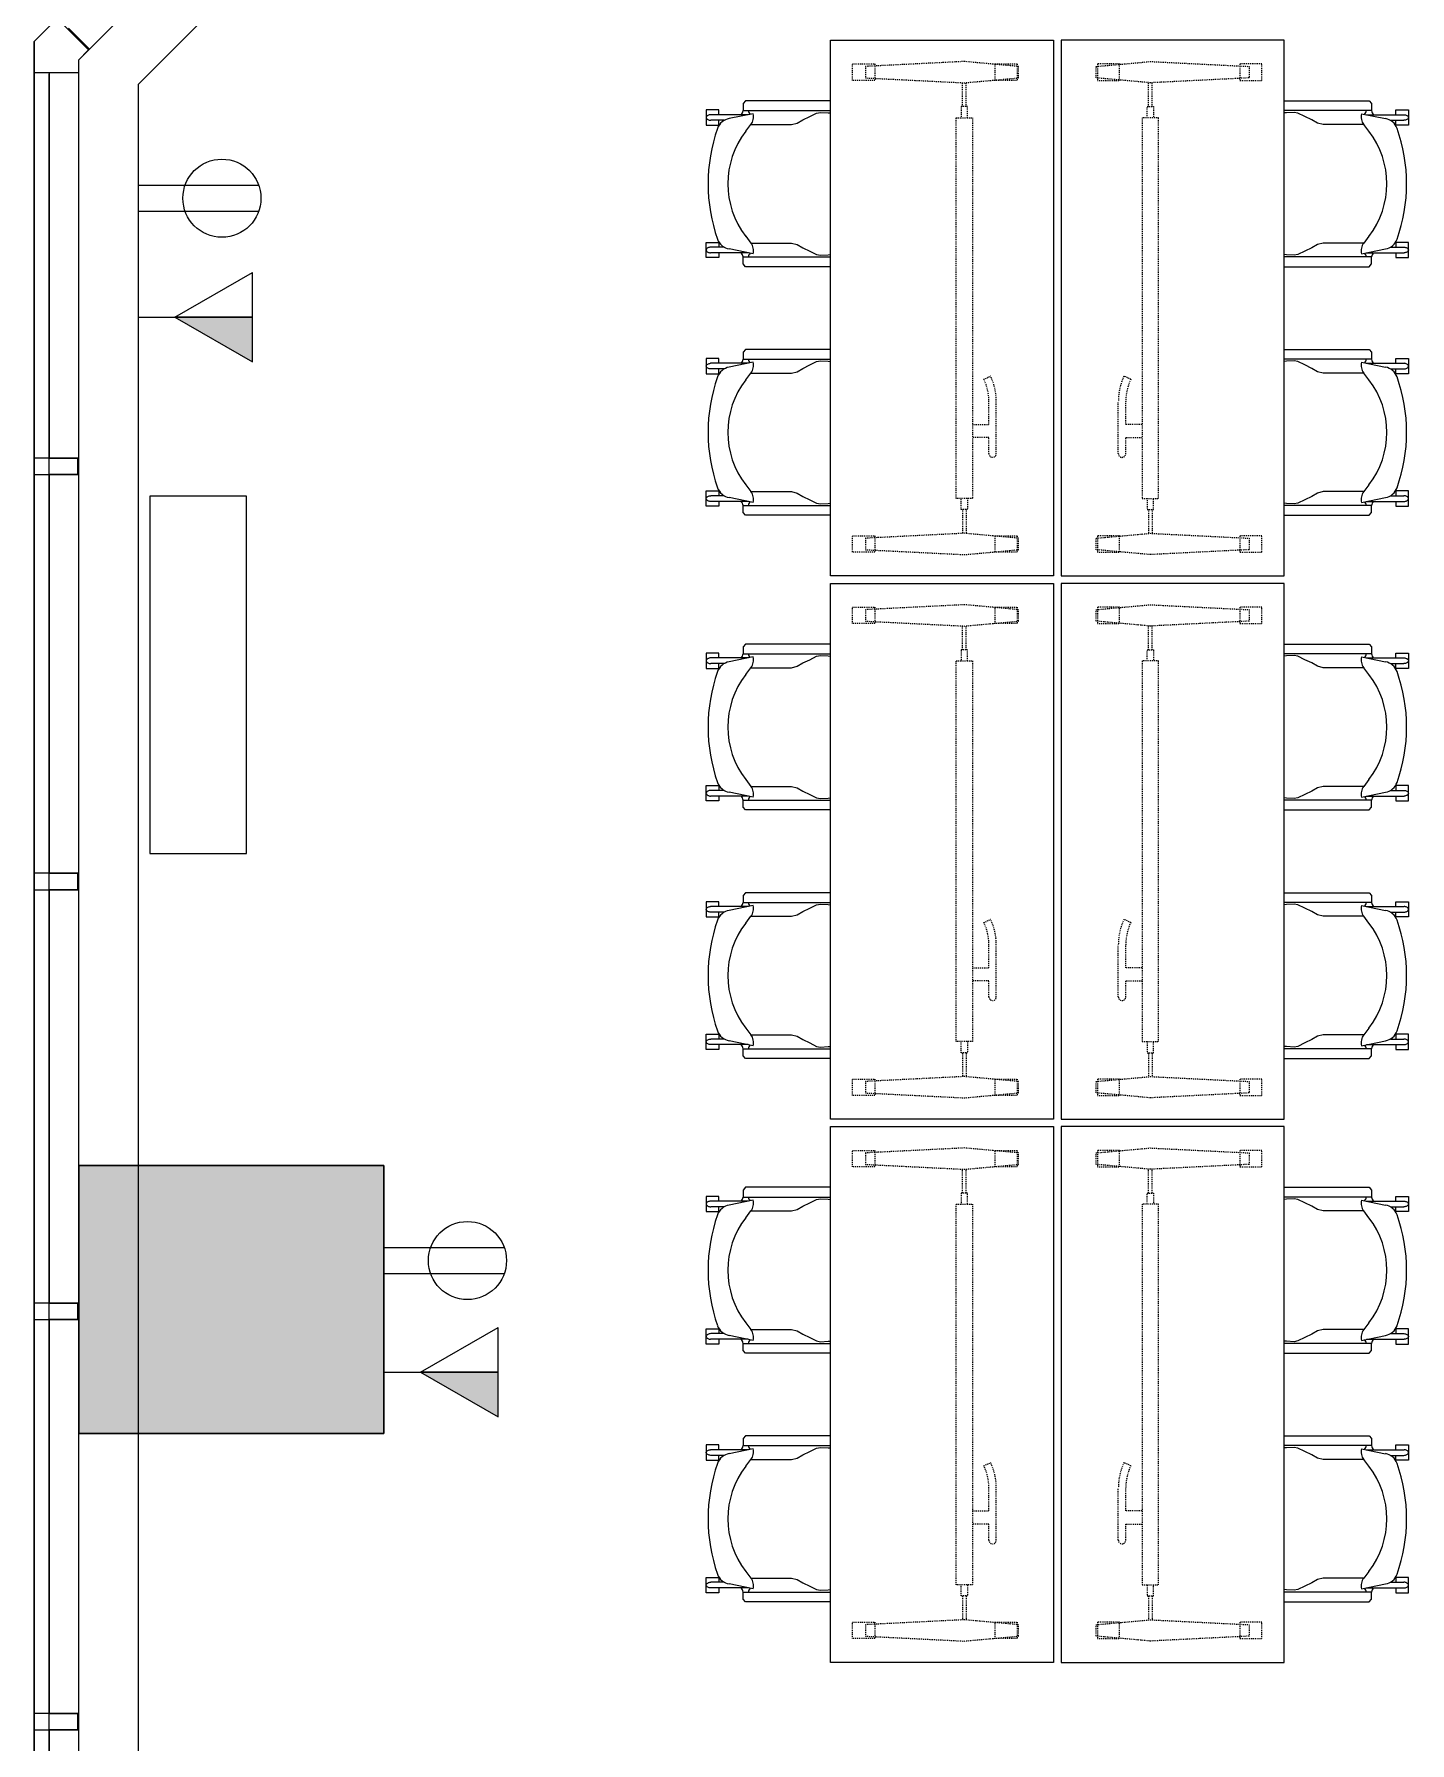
# Model space of a CAD drawing. Header units: inches. Extents: x 1 to 4591, y -953 to 1388.
# Drawn here: x 1838.8 to 2023.7, y 961.2 to 1190.8 of the extents above; entities that cross this region are included whole.
import ezdxf

# ---------------------------------------------------------------- set-up
doc = ezdxf.new("R2010")
doc.units = ezdxf.units.IN
doc.header["$MEASUREMENT"] = 0
doc.linetypes.add('Dash', pattern=[0.25, 0.125, -0.125])
for name, color, linetype, lineweight in [('4th Floor Revit Background_dwg', 8, 'Continuous', 9), ('8309_BB$0$BB_COL_FILL', 7, 'Continuous', 9), ('A-ANNO-NOTE', 131, 'Continuous', 20), ('A-EXIST-GLAZ', 7, 'Continuous', 9), ('A-EXIST-WALL-INT', 7, 'Continuous', 9), ('A-FLOR', 192, 'Continuous', 13), ('I-FURN', 30, 'Continuous', 9), ('I-FURN-HDLN', 30, 'Continuous', 9), ('M-EXIST-HEAT', 7, 'Continuous', 9)]:
    doc.layers.add(name, color=color, linetype=linetype, lineweight=lineweight)

# ---------------------------------------------------------------- blocks, each defined once
blk = doc.blocks.new('Training Tables - 30x72-592698-4th Floor New Construction - Tel_Data_Elec Plan')
at = {"layer": 'I-FURN'}
for p, q in [((-36, 15), (-36, -15)), ((36, 15), (-36, 15)), ((36, -15), (36, 15)), ((-36, -15), (36, -15)), ((-27.85, -15), (-27.85, -26.41)), ((-26.54, -26.71), (-26.54, -15)), ((-26.3, -16.32), (-26.25, -15.29)), ((-26.25, -15.29), (-26.22, -15)), ((-7.15, -15.29), (-7.18, -15)), ((-7.1, -16.32), (-7.15, -15.29)), ((-6.87, -26.71), (-6.87, -15)), ((-5.56, -15), (-5.56, -26.41)), ((5.56, -15), (5.56, -26.41)), ((6.87, -26.71), (6.87, -15)), ((7.1, -16.32), (7.15, -15.29)), ((7.15, -15.29), (7.18, -15)), ((26.25, -15.29), (26.22, -15)), ((26.3, -16.32), (26.25, -15.29)), ((26.54, -26.71), (26.54, -15)), ((27.85, -15), (27.85, -26.41)), ((-26.21, -16.85), (-26.3, -16.32)), ((-25.75, -17.75), (-26.21, -16.85)), ((-25.31, -18.7), (-25.75, -17.75)), ((-8.1, -18.7), (-7.65, -17.75)), ((-7.65, -17.75), (-7.2, -16.85)), ((-7.2, -16.85), (-7.1, -16.32)), ((7.2, -16.85), (7.1, -16.32)), ((7.65, -17.75), (7.2, -16.85)), ((8.1, -18.7), (7.65, -17.75)), ((25.31, -18.7), (25.75, -17.75)), ((25.75, -17.75), (26.21, -16.85)), ((26.21, -16.85), (26.3, -16.32)), ((-24.86, -19.49), (-25.31, -18.7)), ((-24.67, -20.24), (-24.86, -19.49)), ((-24.67, -25.69), (-24.67, -20.24)), ((-8.73, -20.24), (-8.55, -19.49)), ((-8.73, -25.69), (-8.73, -20.24)), ((-8.55, -19.49), (-8.1, -18.7)), ((8.55, -19.49), (8.1, -18.7)), ((8.73, -20.24), (8.55, -19.49)), ((8.73, -25.69), (8.73, -20.24)), ((24.67, -20.24), (24.86, -19.49)), ((24.67, -25.69), (24.67, -20.24)), ((24.86, -19.49), (25.31, -18.7)), ((-27.85, -26.41), (-27.48, -26.71)), ((-27.48, -26.71), (-26.54, -26.71)), ((-26.12, -25.37), (-25.46, -28.6)), ((-25.98, -26.05), (-25.98, -31.1)), ((-23.76, -26.39), (-24.67, -25.69)), ((-9.64, -26.39), (-8.73, -25.69)), ((-7.28, -25.37), (-7.95, -28.6)), ((-7.42, -26.05), (-7.42, -31.1)), ((-5.93, -26.71), (-6.87, -26.71)), ((-5.56, -26.41), (-5.93, -26.71)), ((5.56, -26.41), (5.93, -26.71)), ((5.93, -26.71), (6.87, -26.71)), ((7.28, -25.37), (7.95, -28.6)), ((7.42, -26.05), (7.42, -31.1)), ((9.64, -26.39), (8.73, -25.69)), ((23.76, -26.39), (24.67, -25.69)), ((26.12, -25.37), (25.46, -28.6)), ((25.98, -26.05), (25.98, -31.1)), ((27.48, -26.71), (26.54, -26.71)), ((27.85, -26.41), (27.48, -26.71)), ((-25.23, -29.27), (-25.23, -31.08)), ((-8.18, -29.27), (-8.18, -31.08)), ((8.18, -29.27), (8.18, -31.08)), ((25.23, -29.27), (25.23, -31.08)), ((-26.63, -30), (-26.63, -31.69)), ((-25.98, -30), (-26.63, -30)), ((-26.63, -31.69), (-24.58, -31.69)), ((-25.98, -31.1), (-25.98, -31.19)), ((-25.98, -31.19), (-25.96, -31.3)), ((-25.96, -31.3), (-25.93, -31.4)), ((-25.93, -31.4), (-25.89, -31.49)), ((-25.89, -31.49), (-25.83, -31.57)), ((-25.83, -31.57), (-25.77, -31.63)), ((-25.77, -31.63), (-25.71, -31.67)), ((-25.71, -31.67), (-25.64, -31.69)), ((-25.64, -31.69), (-25.57, -31.69)), ((-25.57, -31.69), (-25.5, -31.67)), ((-25.5, -31.67), (-25.44, -31.63)), ((-25.44, -31.63), (-25.38, -31.57)), ((-25.38, -31.57), (-25.33, -31.49)), ((-25.33, -31.49), (-25.28, -31.4)), ((-25.28, -31.4), (-25.25, -31.3)), ((-25.25, -31.3), (-25.23, -31.19)), ((-24.58, -30), (-25.23, -30)), ((-25.23, -31.19), (-25.23, -31.08)), ((-24.58, -31.69), (-24.58, -30)), ((-8.82, -30), (-8.18, -30)), ((-8.82, -31.69), (-8.82, -30)), ((-6.78, -31.69), (-8.82, -31.69)), ((-8.18, -31.08), (-8.17, -31.19)), ((-8.17, -31.19), (-8.15, -31.3)), ((-8.15, -31.3), (-8.12, -31.4)), ((-8.12, -31.4), (-8.08, -31.49)), ((-8.08, -31.49), (-8.03, -31.57)), ((-8.03, -31.57), (-7.97, -31.63)), ((-7.97, -31.63), (-7.9, -31.67)), ((-7.9, -31.67), (-7.83, -31.69)), ((-7.83, -31.69), (-7.76, -31.69)), ((-7.76, -31.69), (-7.7, -31.67)), ((-7.7, -31.67), (-7.63, -31.63)), ((-7.63, -31.63), (-7.57, -31.57)), ((-7.57, -31.57), (-7.52, -31.49)), ((-7.52, -31.49), (-7.48, -31.4)), ((-7.48, -31.4), (-7.45, -31.3)), ((-7.45, -31.3), (-7.43, -31.19)), ((-7.43, -31.19), (-7.42, -31.1)), ((-7.42, -30), (-6.78, -30)), ((-6.78, -30), (-6.78, -31.69)), ((6.78, -30), (6.78, -31.69)), ((7.42, -30), (6.78, -30)), ((6.78, -31.69), (8.82, -31.69)), ((7.43, -31.19), (7.42, -31.1)), ((7.45, -31.3), (7.43, -31.19)), ((7.48, -31.4), (7.45, -31.3)), ((7.52, -31.49), (7.48, -31.4)), ((7.57, -31.57), (7.52, -31.49)), ((7.63, -31.63), (7.57, -31.57)), ((7.7, -31.67), (7.63, -31.63)), ((7.76, -31.69), (7.7, -31.67)), ((7.83, -31.69), (7.76, -31.69)), ((7.9, -31.67), (7.83, -31.69)), ((7.97, -31.63), (7.9, -31.67)), ((8.03, -31.57), (7.97, -31.63)), ((8.08, -31.49), (8.03, -31.57)), ((8.12, -31.4), (8.08, -31.49)), ((8.15, -31.3), (8.12, -31.4)), ((8.17, -31.19), (8.15, -31.3)), ((8.18, -31.08), (8.17, -31.19)), ((8.82, -30), (8.18, -30)), ((8.82, -31.69), (8.82, -30)), ((24.58, -30), (25.23, -30)), ((24.58, -31.69), (24.58, -30)), ((26.63, -31.69), (24.58, -31.69)), ((25.23, -31.19), (25.23, -31.08)), ((25.25, -31.3), (25.23, -31.19)), ((25.28, -31.4), (25.25, -31.3)), ((25.33, -31.49), (25.28, -31.4)), ((25.38, -31.57), (25.33, -31.49)), ((25.44, -31.63), (25.38, -31.57)), ((25.5, -31.67), (25.44, -31.63)), ((25.57, -31.69), (25.5, -31.67)), ((25.64, -31.69), (25.57, -31.69)), ((25.71, -31.67), (25.64, -31.69)), ((25.77, -31.63), (25.71, -31.67)), ((25.83, -31.57), (25.77, -31.63)), ((25.89, -31.49), (25.83, -31.57)), ((25.93, -31.4), (25.89, -31.49)), ((25.96, -31.3), (25.93, -31.4)), ((25.98, -31.19), (25.96, -31.3)), ((25.98, -30), (26.63, -30)), ((25.98, -31.1), (25.98, -31.19)), ((26.63, -30), (26.63, -31.69))]:
    blk.add_line(p, q, dxfattribs=at)
for centre, radius, start, end in [((-26.64, -25.1), 0.933, 276.1183, 310.6025), ((-26.76, -27.75), 1.05, 42.6215, 77.957), ((-25.73, -27.07), 1.74, 52.4563, 103.0064), ((-16.7, -17.2), 11.59, 232.4563, 307.5437), ((-7.67, -27.07), 1.74, 76.9936, 127.5437), ((-6.65, -27.75), 1.05, 102.043, 137.3785), ((-6.77, -25.1), 0.933, 229.3975, 263.8817), ((6.77, -25.1), 0.933, 276.1183, 310.6025), ((6.65, -27.75), 1.05, 42.6215, 77.957), ((7.67, -27.07), 1.74, 52.4563, 103.0064), ((16.7, -17.2), 11.59, 232.4563, 307.5437), ((25.73, -27.07), 1.74, 76.9936, 127.5437), ((26.76, -27.75), 1.05, 102.043, 137.3785), ((26.64, -25.1), 0.933, 229.3975, 263.8817), ((-23.48, -28.29), 2, 188.9172, 250.5327), ((-9.92, -28.29), 2, 289.4673, 351.0828), ((9.92, -28.29), 2, 188.9172, 250.5327), ((23.48, -28.29), 2, 289.4673, 351.0828), ((-16.7, -9.11), 22.34, 250.5327, 289.4673), ((16.7, -9.11), 22.34, 250.5327, 289.4673)]:
    blk.add_arc(centre, radius, start, end, dxfattribs=at)
at = {"layer": 'I-FURN-HDLN', "linetype": 'Dash'}
for p, q in [((-33.13, 3), (-32.47, 10.3)), ((-32.8, 10.12), (-32.8, 7.16)), ((-30.6, 10.12), (-32.8, 10.12)), ((-32.47, 10.3), (-30.93, 10.3)), ((-30.93, 10.3), (-30.27, 3)), ((-30.6, 7.16), (-30.6, 10.12)), ((30.27, 3), (30.93, 10.3)), ((32.8, 10.12), (30.6, 10.12)), ((30.6, 10.12), (30.6, 7.16)), ((30.93, 10.3), (32.47, 10.3)), ((32.47, 10.3), (33.13, 3)), ((32.8, 7.16), (32.8, 10.12)), ((-32.8, 7.16), (-30.6, 7.16)), ((-19.56, 7.3), (-12.56, 7.3)), ((30.6, 7.16), (32.8, 7.16)), ((-19.56, 6.3), (-17.4, 6.3)), ((-17.4, 6.3), (-17.4, 4.11)), ((-15.64, 6.3), (-12.56, 6.3)), ((-15.64, 4.11), (-15.64, 6.3)), ((-9.57, 5.63), (-9.15, 6.54)), ((-32.47, -10.29), (-33.13, 3)), ((-30.27, 3), (-30.93, -10.29)), ((-27.07, 3.25), (-30.29, 3.25)), ((-27.07, 2.75), (-30.28, 2.75)), ((-27.07, 3.43), (-27.07, 2.57)), ((-25.57, 3.43), (-27.07, 3.43)), ((-27.07, 2.57), (-25.57, 2.57)), ((-25.57, 4.11), (-25.57, 1.89)), ((25.58, 4.11), (-25.57, 4.11)), ((25.58, 1.89), (25.58, 4.11)), ((25.58, 3.43), (27.08, 3.43)), ((27.08, 2.57), (25.58, 2.57)), ((27.08, 3.43), (27.08, 2.57)), ((27.08, 3.25), (30.29, 3.25)), ((27.08, 2.75), (30.28, 2.75)), ((30.93, -10.29), (30.27, 3)), ((33.13, 3), (32.47, -10.29)), ((-25.57, 1.89), (25.58, 1.89)), ((-32.8, -9.05), (-32.8, -12.01)), ((-30.6, -9.05), (-32.8, -9.05)), ((-30.6, -12.01), (-30.6, -9.05)), ((32.8, -9.05), (30.6, -9.05)), ((30.6, -9.05), (30.6, -12.01)), ((32.8, -12.01), (32.8, -9.05)), ((-30.93, -10.29), (-32.47, -10.29)), ((32.47, -10.29), (30.93, -10.29)), ((-32.8, -12.01), (-30.6, -12.01)), ((30.6, -12.01), (32.8, -12.01))]:
    blk.add_line(p, q, dxfattribs=at)
for centre, radius, start, end in [((-19.56, 6.8), 0.5, 90, 270), ((-12.56, -0.7), 8, 64.7939, 90), ((-12.56, -0.7), 7, 64.7589, 90)]:
    blk.add_arc(centre, radius, start, end, dxfattribs=at)
blk = doc.blocks.new('Training Tables - 30x72-1695247-4th Floor New Construction - Tel_Data_Elec Plan')
at = {"layer": 'I-FURN'}
for p, q in [((-26.63, 31.69), (-24.58, 31.69)), ((-26.63, 30), (-26.63, 31.69)), ((-25.98, 30), (-26.63, 30)), ((-25.98, 31.19), (-25.96, 31.3)), ((-25.98, 31.1), (-25.98, 31.19)), ((-25.98, 26.05), (-25.98, 31.1)), ((-25.96, 31.3), (-25.93, 31.4)), ((-25.93, 31.4), (-25.89, 31.49)), ((-25.89, 31.49), (-25.83, 31.57)), ((-25.83, 31.57), (-25.77, 31.63)), ((-25.77, 31.63), (-25.71, 31.67)), ((-25.71, 31.67), (-25.64, 31.69)), ((-25.64, 31.69), (-25.57, 31.69)), ((-25.57, 31.69), (-25.5, 31.67)), ((-25.5, 31.67), (-25.44, 31.63)), ((-25.44, 31.63), (-25.38, 31.57)), ((-25.38, 31.57), (-25.33, 31.49)), ((-25.33, 31.49), (-25.28, 31.4)), ((-25.28, 31.4), (-25.25, 31.3)), ((-25.25, 31.3), (-25.23, 31.19)), ((-25.23, 31.19), (-25.23, 31.08)), ((-25.23, 29.27), (-25.23, 31.08)), ((-24.58, 30), (-25.23, 30)), ((-24.58, 31.69), (-24.58, 30)), ((-8.82, 31.69), (-8.82, 30)), ((-6.78, 31.69), (-8.82, 31.69)), ((-8.82, 30), (-8.18, 30)), ((-8.18, 31.08), (-8.17, 31.19)), ((-8.18, 29.27), (-8.18, 31.08)), ((-8.17, 31.19), (-8.15, 31.3)), ((-8.15, 31.3), (-8.12, 31.4)), ((-8.12, 31.4), (-8.08, 31.49)), ((-8.08, 31.49), (-8.03, 31.57)), ((-8.03, 31.57), (-7.97, 31.63)), ((-7.97, 31.63), (-7.9, 31.67)), ((-7.9, 31.67), (-7.83, 31.69)), ((-7.83, 31.69), (-7.76, 31.69)), ((-7.76, 31.69), (-7.7, 31.67)), ((-7.7, 31.67), (-7.63, 31.63)), ((-7.63, 31.63), (-7.57, 31.57)), ((-7.57, 31.57), (-7.52, 31.49)), ((-7.52, 31.49), (-7.48, 31.4)), ((-7.48, 31.4), (-7.45, 31.3)), ((-7.45, 31.3), (-7.43, 31.19)), ((-7.43, 31.19), (-7.42, 31.1)), ((-7.42, 26.05), (-7.42, 31.1)), ((-7.42, 30), (-6.78, 30)), ((-6.78, 30), (-6.78, 31.69)), ((6.78, 31.69), (8.82, 31.69)), ((6.78, 30), (6.78, 31.69)), ((7.42, 30), (6.78, 30)), ((7.43, 31.19), (7.42, 31.1)), ((7.42, 26.05), (7.42, 31.1)), ((7.45, 31.3), (7.43, 31.19)), ((7.48, 31.4), (7.45, 31.3)), ((7.52, 31.49), (7.48, 31.4)), ((7.57, 31.57), (7.52, 31.49)), ((7.63, 31.63), (7.57, 31.57)), ((7.7, 31.67), (7.63, 31.63)), ((7.76, 31.69), (7.7, 31.67)), ((7.83, 31.69), (7.76, 31.69)), ((7.9, 31.67), (7.83, 31.69)), ((7.97, 31.63), (7.9, 31.67)), ((8.03, 31.57), (7.97, 31.63)), ((8.08, 31.49), (8.03, 31.57)), ((8.12, 31.4), (8.08, 31.49)), ((8.15, 31.3), (8.12, 31.4)), ((8.17, 31.19), (8.15, 31.3)), ((8.18, 31.08), (8.17, 31.19)), ((8.18, 29.27), (8.18, 31.08)), ((8.82, 30), (8.18, 30)), ((8.82, 31.69), (8.82, 30)), ((24.58, 31.69), (24.58, 30)), ((26.63, 31.69), (24.58, 31.69)), ((24.58, 30), (25.23, 30)), ((25.25, 31.3), (25.23, 31.19)), ((25.23, 31.19), (25.23, 31.08)), ((25.23, 29.27), (25.23, 31.08)), ((25.28, 31.4), (25.25, 31.3)), ((25.33, 31.49), (25.28, 31.4)), ((25.38, 31.57), (25.33, 31.49)), ((25.44, 31.63), (25.38, 31.57)), ((25.5, 31.67), (25.44, 31.63)), ((25.57, 31.69), (25.5, 31.67)), ((25.64, 31.69), (25.57, 31.69)), ((25.71, 31.67), (25.64, 31.69)), ((25.77, 31.63), (25.71, 31.67)), ((25.83, 31.57), (25.77, 31.63)), ((25.89, 31.49), (25.83, 31.57)), ((25.93, 31.4), (25.89, 31.49)), ((25.96, 31.3), (25.93, 31.4)), ((25.98, 31.19), (25.96, 31.3)), ((25.98, 31.1), (25.98, 31.19)), ((25.98, 26.05), (25.98, 31.1)), ((25.98, 30), (26.63, 30)), ((26.63, 30), (26.63, 31.69)), ((-26.12, 25.37), (-25.46, 28.6)), ((-7.28, 25.37), (-7.95, 28.6)), ((7.28, 25.37), (7.95, 28.6)), ((26.12, 25.37), (25.46, 28.6)), ((-27.85, 26.41), (-27.48, 26.71)), ((-27.85, 15), (-27.85, 26.41)), ((-27.48, 26.71), (-26.54, 26.71)), ((-26.54, 26.71), (-26.54, 15)), ((-23.76, 26.39), (-24.67, 25.69)), ((-24.67, 25.69), (-24.67, 20.24)), ((-9.64, 26.39), (-8.73, 25.69)), ((-8.73, 25.69), (-8.73, 20.24)), ((-6.87, 26.71), (-6.87, 15)), ((-5.93, 26.71), (-6.87, 26.71)), ((-5.56, 26.41), (-5.93, 26.71)), ((-5.56, 15), (-5.56, 26.41)), ((5.56, 26.41), (5.93, 26.71)), ((5.56, 15), (5.56, 26.41)), ((5.93, 26.71), (6.87, 26.71)), ((6.87, 26.71), (6.87, 15)), ((9.64, 26.39), (8.73, 25.69)), ((8.73, 25.69), (8.73, 20.24)), ((23.76, 26.39), (24.67, 25.69)), ((24.67, 25.69), (24.67, 20.24)), ((26.54, 26.71), (26.54, 15)), ((27.48, 26.71), (26.54, 26.71)), ((27.85, 26.41), (27.48, 26.71)), ((27.85, 15), (27.85, 26.41)), ((-25.31, 18.7), (-25.75, 17.75)), ((-24.86, 19.49), (-25.31, 18.7)), ((-24.67, 20.24), (-24.86, 19.49)), ((-8.73, 20.24), (-8.55, 19.49)), ((-8.55, 19.49), (-8.1, 18.7)), ((-8.1, 18.7), (-7.65, 17.75)), ((8.1, 18.7), (7.65, 17.75)), ((8.55, 19.49), (8.1, 18.7)), ((8.73, 20.24), (8.55, 19.49)), ((24.67, 20.24), (24.86, 19.49)), ((24.86, 19.49), (25.31, 18.7)), ((25.31, 18.7), (25.75, 17.75)), ((-26.21, 16.85), (-26.3, 16.32)), ((-26.3, 16.32), (-26.25, 15.29)), ((-25.75, 17.75), (-26.21, 16.85)), ((-7.65, 17.75), (-7.2, 16.85)), ((-7.2, 16.85), (-7.1, 16.32)), ((-7.1, 16.32), (-7.15, 15.29)), ((7.2, 16.85), (7.1, 16.32)), ((7.1, 16.32), (7.15, 15.29)), ((7.65, 17.75), (7.2, 16.85)), ((25.75, 17.75), (26.21, 16.85)), ((26.21, 16.85), (26.3, 16.32)), ((26.3, 16.32), (26.25, 15.29)), ((-36, -15), (-36, 15)), ((-36, 15), (36, 15)), ((-26.25, 15.29), (-26.22, 15)), ((-7.15, 15.29), (-7.18, 15)), ((7.15, 15.29), (7.18, 15)), ((26.25, 15.29), (26.22, 15)), ((36, 15), (36, -15)), ((36, -15), (-36, -15))]:
    blk.add_line(p, q, dxfattribs=at)
for centre, radius, start, end in [((-23.48, 28.29), 2, 109.4673, 171.0828), ((-16.7, 9.11), 22.34, 70.5327, 109.4673), ((-9.92, 28.29), 2, 8.9172, 70.5327), ((9.92, 28.29), 2, 109.4673, 171.0828), ((16.7, 9.11), 22.34, 70.5327, 109.4673), ((23.48, 28.29), 2, 8.9172, 70.5327), ((-16.7, 17.2), 11.59, 52.4563, 127.5437), ((16.7, 17.2), 11.59, 52.4563, 127.5437), ((-26.76, 27.75), 1.05, 282.043, 317.3785), ((-26.64, 25.1), 0.933, 49.3975, 83.8817), ((-25.73, 27.07), 1.74, 256.9936, 307.5437), ((-7.67, 27.07), 1.74, 232.4563, 283.0064), ((-6.65, 27.75), 1.05, 222.6215, 257.957), ((-6.77, 25.1), 0.933, 96.1183, 130.6025), ((6.65, 27.75), 1.05, 282.043, 317.3785), ((6.77, 25.1), 0.933, 49.3975, 83.8817), ((7.67, 27.07), 1.74, 256.9936, 307.5437), ((25.73, 27.07), 1.74, 232.4563, 283.0064), ((26.76, 27.75), 1.05, 222.6215, 257.957), ((26.64, 25.1), 0.933, 96.1183, 130.6025)]:
    blk.add_arc(centre, radius, start, end, dxfattribs=at)
at = {"layer": 'I-FURN-HDLN', "linetype": 'Dash'}
for p, q in [((-32.8, 9.05), (-32.8, 12.01)), ((-32.8, 12.01), (-30.6, 12.01)), ((-30.6, 12.01), (-30.6, 9.05)), ((30.6, 12.01), (32.8, 12.01)), ((30.6, 9.05), (30.6, 12.01)), ((32.8, 12.01), (32.8, 9.05)), ((-32.47, 10.29), (-33.13, -3)), ((-30.93, 10.29), (-32.47, 10.29)), ((-30.27, -3), (-30.93, 10.29)), ((30.93, 10.29), (30.27, -3)), ((32.47, 10.29), (30.93, 10.29)), ((33.13, -3), (32.47, 10.29)), ((-30.6, 9.05), (-32.8, 9.05)), ((32.8, 9.05), (30.6, 9.05)), ((-25.57, -4.11), (-25.57, -1.89)), ((-25.57, -1.89), (25.58, -1.89)), ((25.58, -1.89), (25.58, -4.11)), ((-33.13, -3), (-32.47, -10.3)), ((-30.93, -10.3), (-30.27, -3)), ((-27.07, -3.25), (-30.29, -3.25)), ((-27.07, -2.75), (-30.28, -2.75)), ((-27.07, -2.57), (-25.57, -2.57)), ((-27.07, -3.43), (-27.07, -2.57)), ((-25.57, -3.43), (-27.07, -3.43)), ((25.58, -4.11), (-25.57, -4.11)), ((-17.4, -6.3), (-17.4, -4.11)), ((-15.64, -4.11), (-15.64, -6.3)), ((27.08, -2.57), (25.58, -2.57)), ((25.58, -3.43), (27.08, -3.43)), ((27.08, -3.43), (27.08, -2.57)), ((27.08, -2.75), (30.28, -2.75)), ((27.08, -3.25), (30.29, -3.25)), ((30.27, -3), (30.93, -10.3)), ((32.47, -10.3), (33.13, -3)), ((-19.56, -6.3), (-17.4, -6.3)), ((-15.64, -6.3), (-12.56, -6.3)), ((-9.57, -5.63), (-9.15, -6.54)), ((-32.8, -10.12), (-32.8, -7.16)), ((-32.8, -7.16), (-30.6, -7.16)), ((-30.6, -7.16), (-30.6, -10.12)), ((-19.56, -7.3), (-12.56, -7.3)), ((30.6, -7.16), (32.8, -7.16)), ((30.6, -10.12), (30.6, -7.16)), ((32.8, -7.16), (32.8, -10.12)), ((-30.6, -10.12), (-32.8, -10.12)), ((-32.47, -10.3), (-30.93, -10.3)), ((32.8, -10.12), (30.6, -10.12)), ((30.93, -10.3), (32.47, -10.3))]:
    blk.add_line(p, q, dxfattribs=at)
for centre, radius, start, end in [((-19.56, -6.8), 0.5, 90, 270), ((-12.56, 0.7), 7, 270, 295.2411), ((-12.56, 0.7), 8, 270, 295.2061)]:
    blk.add_arc(centre, radius, start, end, dxfattribs=at)
blk = doc.blocks.new('4th Floor Revit Background_dwg-1506688-4th Floor New Construction - Tel_Data_Elec Plan')
at = {"layer": '8309_BB$0$BB_COL_FILL'}
blk.add_hatch(color=256, dxfattribs=at).paths.add_polyline_path([(338.34, 1843.78), (338.34, 1879.78), (297.34, 1879.78), (297.34, 1843.78)], flags=0)
for p, q in [((338.34, 1879.78), (297.34, 1879.78)), ((297.34, 1879.78), (297.34, 1843.78)), ((338.34, 1843.78), (338.34, 1879.78)), ((297.34, 1843.78), (338.34, 1843.78))]:
    blk.add_line(p, q, dxfattribs=at)
at = {"layer": 'A-EXIST-GLAZ', "flags": 128}
for points in [[(295.95, 2032.63), (298.78, 2029.81), (297.29, 2028.35), (297.33, 2026.64), (293.35, 2026.64), (293.35, 1974.86), (297.24, 1974.86), (297.24, 1972.66), (293.35, 1972.66), (293.35, 1919.06), (297.24, 1919.06), (297.24, 1916.86), (293.35, 1916.86), (293.35, 1861.32), (297.24, 1861.32), (297.24, 1859.12), (293.35, 1859.12), (293.35, 1806.15), (297.24, 1806.15), (297.24, 1803.95), (293.35, 1803.95), (293.35, 1749.7)], [(459.64, 1005.98), (415.44, 1005.98), (291.35, 1130.07), (293.82, 1127.61), (298.06, 1131.84), (297.35, 1132.55), (297.35, 1133.55), (291.36, 1133.55), (291.36, 1130.07), (291.36, 2030.86), (371.19, 2110.7), (415.36, 2110.7)], [(417.93, 1011.98), (297.34, 1132.57), (297.34, 2028.36), (373.68, 2104.7)], [(409.36, 2096.7), (376.99, 2096.7), (305.34, 2025.05), (305.34, 1750.39)], [(333.06, 1091.19), (295.23, 1129.02), (298.06, 1131.84), (297.34, 1132.57), (297.34, 1133.55), (293.35, 1133.55), (293.35, 2026.5)]]:
    blk.add_lwpolyline(points, dxfattribs=at)
for points in [[(294.44, 2033.95), (298.66, 2029.73), (297.29, 2028.35), (297.33, 2026.64), (291.34, 2026.64), (291.34, 2030.86)], [(297.24, 1972.66), (297.24, 1974.86), (291.36, 1974.86), (291.36, 1972.66)], [(297.24, 1916.86), (297.24, 1919.06), (291.36, 1919.06), (291.36, 1916.86)], [(297.24, 1859.12), (297.24, 1861.32), (291.36, 1861.32), (291.36, 1859.12)], [(297.24, 1803.95), (297.24, 1806.15), (291.36, 1806.15), (291.36, 1803.95)]]:
    blk.add_lwpolyline(points, close=True, dxfattribs=at)
at = {"layer": 'A-EXIST-WALL-INT', "flags": 128}
blk.add_lwpolyline([(297.34, 1879.78), (338.34, 1879.78), (338.34, 1843.78), (297.34, 1843.78)], close=True, dxfattribs=at)
at = {"layer": 'M-EXIST-HEAT', "flags": 128}
blk.add_lwpolyline([(306.88, 1969.73), (306.88, 1921.73), (319.88, 1921.73), (319.88, 1969.73), (306.88, 1969.73)], dxfattribs=at)

msp = doc.modelspace()

# ---------------------------------------------------------------- hatches: boundary and pattern name
at = {"layer": 'A-ANNO-NOTE', "lineweight": 9}
for points in [[(1868.19, 1146.79), (1868.19, 1152.79), (1857.73, 1152.79)], [(1901.19, 1005.03), (1901.19, 1011.03), (1890.73, 1011.03)]]:
    msp.add_hatch(color=256, dxfattribs=at).paths.add_polyline_path(points, flags=0)

# ---------------------------------------------------------------- linework, layer by layer
at = {"layer": 'A-ANNO-NOTE'}
for p, q in [((1852.81, 1170.53), (1869.01, 1170.53)), ((1852.81, 1167.05), (1869.01, 1167.05)), ((1857.73, 1152.79), (1868.19, 1158.79)), ((1868.19, 1146.79), (1868.19, 1158.79)), ((1852.81, 1152.79), (1868.19, 1152.79)), ((1868.19, 1152.79), (1857.73, 1152.79)), ((1857.73, 1152.79), (1868.19, 1146.79)), ((1857.73, 1152.79), (1868.19, 1146.79)), ((1868.19, 1146.79), (1868.19, 1152.79)), ((1885.81, 1027.77), (1902.01, 1027.77)), ((1885.81, 1024.28), (1902.01, 1024.28)), ((1890.73, 1011.03), (1901.19, 1017.03)), ((1901.19, 1005.03), (1901.19, 1017.03)), ((1885.81, 1011.03), (1901.19, 1011.03)), ((1901.19, 1011.03), (1890.73, 1011.03)), ((1890.73, 1011.03), (1901.19, 1005.03)), ((1890.73, 1011.03), (1901.19, 1005.03)), ((1901.19, 1005.03), (1901.19, 1011.03))]:
    msp.add_line(p, q, dxfattribs=at)
for centre in [(1864.06, 1168.79), (1897.06, 1026.03)]:
    msp.add_circle(centre, 5.25, dxfattribs=at)
at = {"layer": 'A-FLOR'}
for p, q in [((1918.67, 1269.71), (1838.83, 1189.87)), ((1838.83, 1189.87), (1838.83, 289.08))]:
    msp.add_line(p, q, dxfattribs=at)

# ---------------------------------------------------------------- block references
at = {"layer": '4th Floor Revit Background_dwg', "color": 7}
msp.add_blockref('4th Floor Revit Background_dwg-1506688-4th Floor New Construction - Tel_Data_Elec Plan', (1547.47, -840.99), dxfattribs=at)
at = {"layer": 'I-FURN'}
for name, p, rotation in [('Training Tables - 30x72-1695247-4th Floor New Construction - Tel_Data_Elec Plan', (1960.85, 1154.03), 90.00000000000006), ('Training Tables - 30x72-592698-4th Floor New Construction - Tel_Data_Elec Plan', (1991.85, 1154.03), 90.00000000000026), ('Training Tables - 30x72-1695247-4th Floor New Construction - Tel_Data_Elec Plan', (1960.85, 1081.03), 90.00000000000006), ('Training Tables - 30x72-592698-4th Floor New Construction - Tel_Data_Elec Plan', (1991.85, 1081.03), 90.00000000000026), ('Training Tables - 30x72-1695247-4th Floor New Construction - Tel_Data_Elec Plan', (1960.85, 1008.03), 90.00000000000006), ('Training Tables - 30x72-592698-4th Floor New Construction - Tel_Data_Elec Plan', (1991.85, 1008.03), 90.00000000000026)]:
    msp.add_blockref(name, p, dxfattribs=dict(at, rotation=rotation))

doc.saveas('drawing.dxf')
